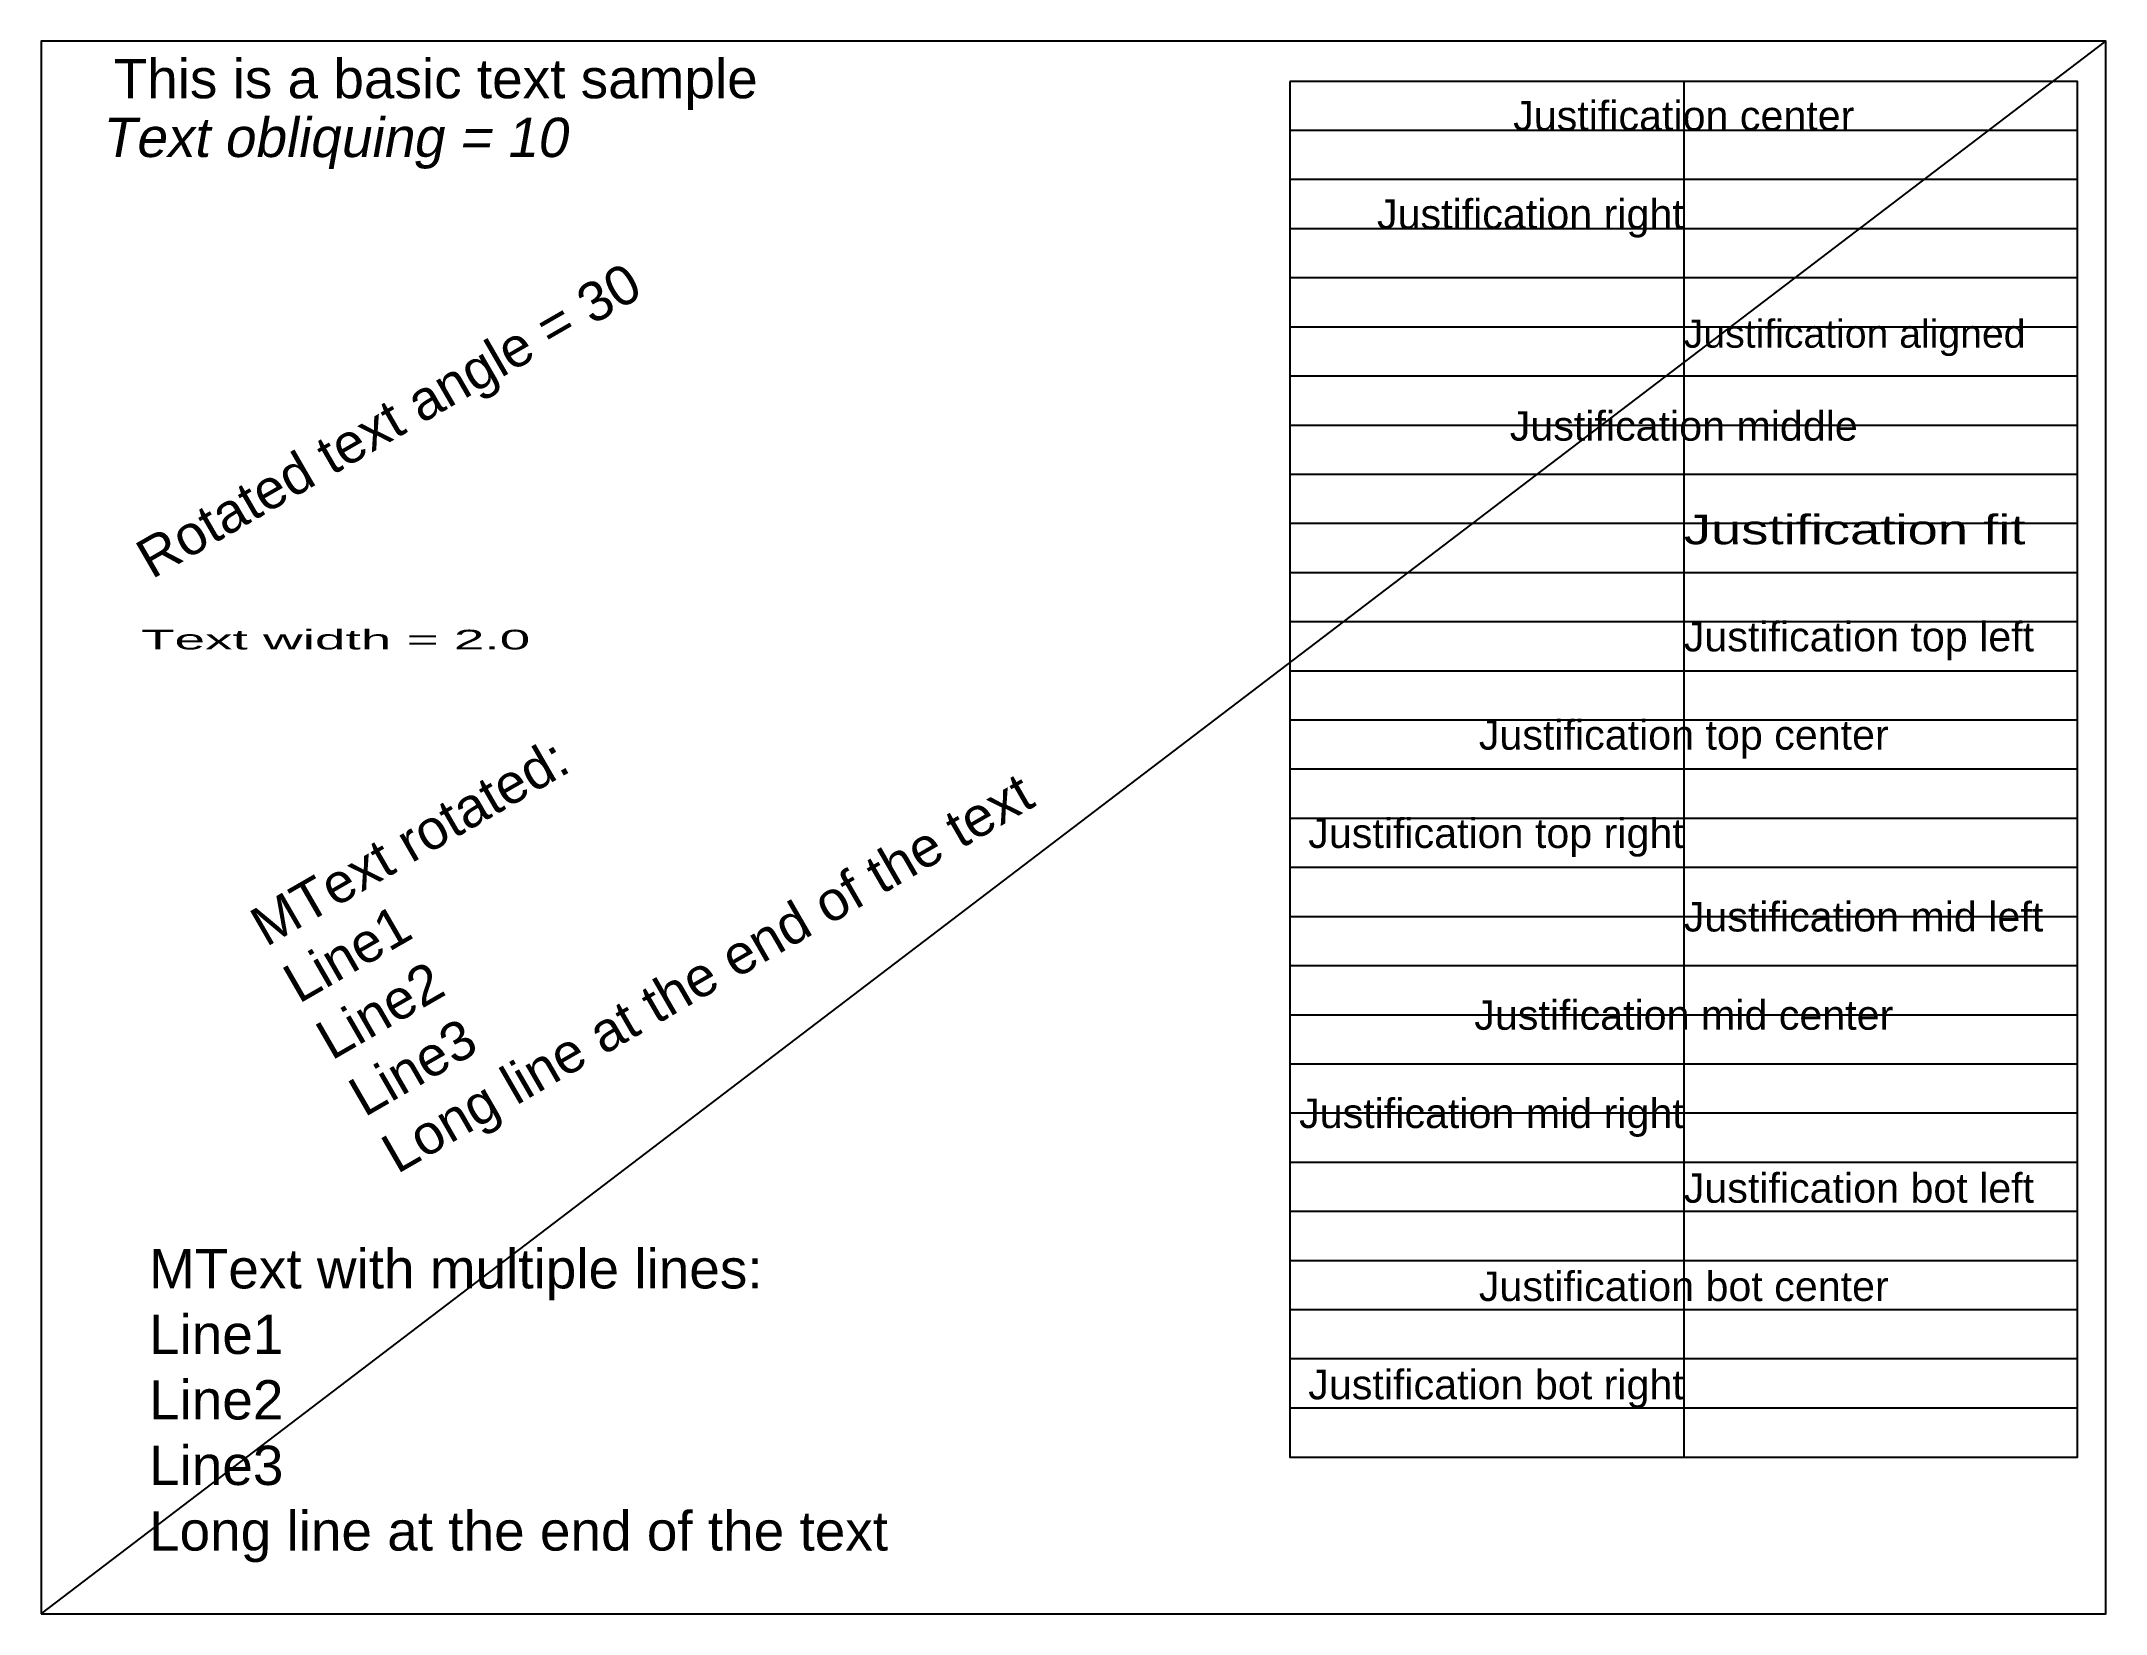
# Paper-space layout 'text_sample' of a CAD drawing. Header units: millimetres, sheet in inches. Extents: x 0 to 10.5, y 0 to 8.
import ezdxf
from ezdxf.enums import TextEntityAlignment as Align

# ---------------------------------------------------------------- set-up
doc = ezdxf.new("R2010")
doc.units = ezdxf.units.MM
doc.header["$MEASUREMENT"] = 0
doc.layers.add('control', color=90, linetype='Continuous')
doc.styles.get("Standard").update_dxf_attribs({"font": 'arial.ttf'})

psp = doc.layouts.new('text_sample')

# ---------------------------------------------------------------- linework, layer by layer
for p, q in [((0, 0), (10.5, 8)), ((10.356, 7.296), (6.351, 7.296)), ((10.356, 6.796), (6.351, 6.796)), ((10.356, 6.296), (6.351, 6.296)), ((10.356, 5.796), (6.351, 5.796)), ((10.356, 5.296), (6.351, 5.296)), ((10.356, 4.796), (6.351, 4.796)), ((10.356, 4.296), (6.351, 4.296)), ((10.356, 3.796), (6.351, 3.796)), ((10.356, 3.296), (6.351, 3.296)), ((10.356, 2.796), (6.351, 2.796)), ((10.356, 2.296), (6.351, 2.296)), ((10.356, 1.796), (6.351, 1.796)), ((10.356, 1.296), (6.351, 1.296))]:
    psp.add_line(p, q)
at = {"color": 1}
for p, q in [((8.354, 7.796), (8.354, 0.796)), ((10.356, 7.546), (6.351, 7.546)), ((10.356, 7.046), (6.351, 7.046)), ((10.356, 6.546), (6.351, 6.546)), ((10.356, 6.046), (6.351, 6.046)), ((10.356, 5.546), (6.351, 5.546)), ((10.356, 5.046), (6.351, 5.046)), ((10.356, 4.546), (6.351, 4.546)), ((10.356, 4.046), (6.351, 4.046)), ((10.356, 3.546), (6.351, 3.546)), ((10.356, 3.046), (6.351, 3.046)), ((10.356, 2.546), (6.351, 2.546)), ((10.356, 2.046), (6.351, 2.046)), ((10.356, 1.546), (6.351, 1.546)), ((10.356, 1.046), (6.351, 1.046))]:
    psp.add_line(p, q, dxfattribs=at)
psp.add_lwpolyline([(6.351, 7.796), (6.351, 0.796), (10.356, 0.796), (10.356, 7.796)], close=True)
at = {"layer": 'control'}
psp.add_lwpolyline([(0, 0), (10.5, 0), (10.5, 8), (0, 8)], close=True, dxfattribs=at)

# ---------------------------------------------------------------- texts
psp.add_text('This is a basic text sample', height=0.2).set_placement((0.368, 7.71))
psp.add_text('Justification center', height=0.15).set_placement((8.354, 7.546), align=Align.CENTER)
at = {"oblique": 10}
psp.add_text('Text obliquing = 10', height=0.2, dxfattribs=at).set_placement((0.305, 7.411))
psp.add_text('Justification right', height=0.15).set_placement((8.354, 7.046), align=Align.RIGHT)
psp.add_text('Rotated text angle = 30', height=0.2, rotation=30).set_placement((0.562, 5.261))
psp.add_text('Justification aligned', height=0.14257).set_placement((8.354, 6.441), (10.092, 6.441), align=Align.ALIGNED)
psp.add_text('Justification middle', height=0.15).set_placement((8.354, 6.046), align=Align.MIDDLE)
at = {"width": 1.320868}
psp.add_text('Justification fit', height=0.15, dxfattribs=at).set_placement((8.354, 5.441), (10.092, 5.441), align=Align.FIT)
psp.add_text('Justification top left', height=0.15).set_placement((8.354, 5.046), align=Align.TOP_LEFT)
at = {"width": 2}
psp.add_text('Text width = 2.0', height=0.1, dxfattribs=at).set_placement((0.507, 4.906))
psp.add_text('Justification top center', height=0.15).set_placement((8.354, 4.546), align=Align.TOP_CENTER)
psp.add_text('Justification top right', height=0.15).set_placement((8.354, 4.046), align=Align.TOP_RIGHT)
psp.add_text('Justification mid left', height=0.15).set_placement((8.354, 3.546), align=Align.MIDDLE_LEFT)
psp.add_text('Justification mid center', height=0.15).set_placement((8.354, 3.046), align=Align.MIDDLE_CENTER)
psp.add_text('Justification mid right', height=0.15).set_placement((8.354, 2.546), align=Align.MIDDLE_RIGHT)
psp.add_text('Justification bot left', height=0.15).set_placement((8.354, 2.046), align=Align.BOTTOM_LEFT)
psp.add_text('Justification bot center', height=0.15).set_placement((8.354, 1.546), align=Align.BOTTOM_CENTER)
psp.add_text('Justification bot right', height=0.15).set_placement((8.354, 1.046), align=Align.BOTTOM_RIGHT)
at = {"insert": (1.043, 3.563), "char_height": 0.2, "attachment_point": 1, "rotation": 30}
psp.add_mtext_dynamic_manual_height_columns('MText rotated:^JLine1^JLine2^JLine3 ^JLong line at the end of the text', width=3.95826, gutter_width=1, heights=[0], dxfattribs=at)
at = {"insert": (0.548, 1.855), "char_height": 0.2, "attachment_point": 1}
psp.add_mtext_dynamic_manual_height_columns('MText with multiple lines:^JLine1^JLine2^JLine3 ^JLong line at the end of the text', width=3.95826, gutter_width=1, heights=[0], dxfattribs=at)

doc.saveas('drawing.dxf')
